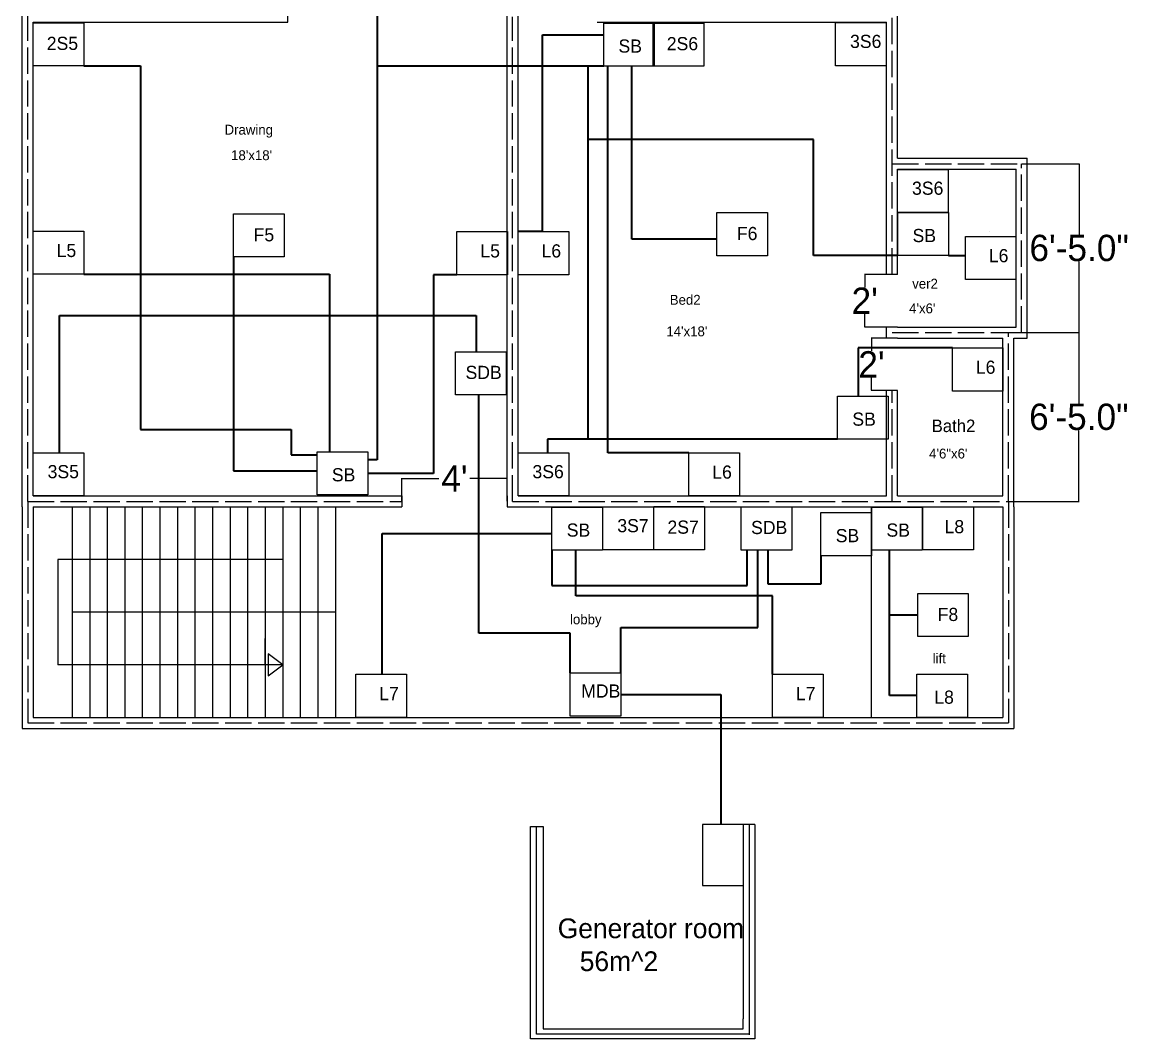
# Model space of a CAD drawing. Header units: inches. Extents: x 1026 to 2933, y -1122 to 897.
# Drawn here: x 1605 to 2112, y 62 to 526 of the extents above; entities that cross this region are included whole.
import ezdxf

# ---------------------------------------------------------------- set-up
doc = ezdxf.new("R2010")
doc.units = ezdxf.units.IN
doc.header["$MEASUREMENT"] = 0
doc.linetypes.add('ACAD_ISO02W100', pattern=[15, 12, -3])
doc.layers.add('Layer1', color=1, linetype='Continuous')
doc.layers.add('Layer3', color=2, linetype='Continuous')
doc.layers.add('Layer2', color=7, linetype='Continuous', true_color=0x28e316)
doc.dimstyles.get("Standard").update_dxf_attribs({"dimtxt": 12, "dimasz": 0.18, "dimexe": 0.18, "dimexo": 0.0625, "dimgap": 0.09, "dimtad": 0, "dimtih": 1, "dimtoh": 1, "dimdec": 1, "dimzin": 0, "dimdsep": 46, "dimlunit": 3, "dimtxsty": 'Standard', "dimcen": 0.09, "dimclre": 256, "dimadec": 0, "dimazin": 0, "dimtfac": 1, "dimtdec": 1, "dimtofl": 0, "dimtmove": 0, "dimatfit": 3, "dimfxl": 1, "dimtolj": 1, "dimtzin": 0, "dimarcsym": 0})

# ---------------------------------------------------------------- blocks, each defined once
blk = doc.blocks.new('*D37')
at = {"layer": 'Defpoints', "lineweight": -2, "transparency": 16777216}
for p, q in [((2060.64, 461.36), (2087, 461.36)), ((2060.64, 384.36), (2087, 384.36))]:
    blk.add_line(p, q, dxfattribs=at)
at = {"layer": 'Defpoints', "color": 0, "lineweight": -2, "transparency": 16777216}
for p, q in [((2086.82, 461.18), (2086.82, 428.95)), ((2086.82, 384.54), (2086.82, 416.77))]:
    blk.add_line(p, q, dxfattribs=at)
at = {"layer": 'Defpoints', "color": 0, "transparency": 16777216}
for p in [(2060.58, 461.36), (2060.58, 384.36), (2086.82, 384.36)]:
    blk.add_point(p, dxfattribs=at)
for points in [[(2086.79, 461.18), (2086.85, 461.18), (2086.82, 461.36)], [(2086.79, 384.54), (2086.85, 384.54), (2086.82, 384.36)]]:
    blk.add_solid(points, dxfattribs=at)
at = {"layer": 'Defpoints', "color": 0, "lineweight": 35, "transparency": 16777216, "insert": (2086.82, 422.86), "char_height": 12, "attachment_point": 5}
blk.add_mtext('\\A1;6\'-5.0"', dxfattribs=at)
blk = doc.blocks.new('*D38')
at = {"layer": 'Defpoints', "lineweight": -2, "transparency": 16777216}
for p, q in [((2054.64, 384.36), (2086.86, 384.36)), ((2054.64, 307.36), (2086.86, 307.36))]:
    blk.add_line(p, q, dxfattribs=at)
at = {"layer": 'Defpoints', "color": 0, "lineweight": -2, "transparency": 16777216}
for p, q in [((2086.68, 384.18), (2086.68, 351.95)), ((2086.68, 307.54), (2086.68, 339.77))]:
    blk.add_line(p, q, dxfattribs=at)
at = {"layer": 'Defpoints', "color": 0, "transparency": 16777216}
for p in [(2054.58, 384.36), (2054.58, 307.36), (2086.68, 307.36)]:
    blk.add_point(p, dxfattribs=at)
for points in [[(2086.65, 384.18), (2086.71, 384.18), (2086.68, 384.36)], [(2086.65, 307.54), (2086.71, 307.54), (2086.68, 307.36)]]:
    blk.add_solid(points, dxfattribs=at)
at = {"layer": 'Defpoints', "color": 0, "lineweight": 35, "transparency": 16777216, "insert": (2086.68, 345.86), "char_height": 12, "attachment_point": 5}
blk.add_mtext('\\A1;6\'-5.0"', dxfattribs=at)
blk = doc.blocks.new('*D43')
at = {"layer": 'Defpoints', "lineweight": -2, "transparency": 16777216}
for p, q in [((1778.08, 307.42), (1778.08, 317.97)), ((1826.08, 307.42), (1826.08, 317.97))]:
    blk.add_line(p, q, dxfattribs=at)
at = {"layer": 'Defpoints', "color": 0, "lineweight": -2, "transparency": 16777216}
for p, q in [((1778.26, 317.79), (1794.99, 317.79)), ((1825.9, 317.79), (1809.17, 317.79))]:
    blk.add_line(p, q, dxfattribs=at)
at = {"layer": 'Defpoints', "color": 0, "transparency": 16777216}
for p in [(1826.08, 317.79), (1778.08, 307.36), (1826.08, 307.36)]:
    blk.add_point(p, dxfattribs=at)
for points in [[(1778.26, 317.82), (1778.26, 317.76), (1778.08, 317.79)], [(1825.9, 317.82), (1825.9, 317.76), (1826.08, 317.79)]]:
    blk.add_solid(points, dxfattribs=at)
at = {"layer": 'Defpoints', "color": 0, "lineweight": 35, "transparency": 16777216, "insert": (1802.08, 317.79), "char_height": 12, "attachment_point": 5}
blk.add_mtext("\\A1;4'", dxfattribs=at)
blk = doc.blocks.new('*D44')
at = {"layer": 'Defpoints', "lineweight": -2, "transparency": 16777216}
for p, q in [((1999.02, 381.86), (1992, 381.86)), ((1999.02, 357.86), (1992, 357.86))]:
    blk.add_line(p, q, dxfattribs=at)
at = {"layer": 'Defpoints', "color": 0, "lineweight": -2, "transparency": 16777216}
for p, q in [((1992.18, 381.68), (1992.18, 375.95)), ((1992.18, 358.04), (1992.18, 363.77))]:
    blk.add_line(p, q, dxfattribs=at)
at = {"layer": 'Defpoints', "color": 0, "transparency": 16777216}
for p in [(1999.08, 381.86), (1992.18, 357.86), (1999.08, 357.86)]:
    blk.add_point(p, dxfattribs=at)
for points in [[(1992.15, 381.68), (1992.21, 381.68), (1992.18, 381.86)], [(1992.15, 358.04), (1992.21, 358.04), (1992.18, 357.86)]]:
    blk.add_solid(points, dxfattribs=at)
at = {"layer": 'Defpoints', "color": 0, "lineweight": 35, "transparency": 16777216, "insert": (1992.18, 369.86), "char_height": 12, "attachment_point": 5}
blk.add_mtext("\\A1;2'", dxfattribs=at)
blk = doc.blocks.new('*D45')
at = {"layer": 'Defpoints', "lineweight": -2, "transparency": 16777216}
for p, q in [((1999.02, 410.86), (1988.91, 410.86)), ((1999.02, 386.86), (1988.91, 386.86))]:
    blk.add_line(p, q, dxfattribs=at)
at = {"layer": 'Defpoints', "color": 0, "lineweight": -2, "transparency": 16777216}
for p, q in [((1989.09, 410.68), (1989.09, 404.95)), ((1989.09, 387.04), (1989.09, 392.77))]:
    blk.add_line(p, q, dxfattribs=at)
at = {"layer": 'Defpoints', "color": 0, "transparency": 16777216}
for p in [(1999.08, 410.86), (1989.09, 386.86), (1999.08, 386.86)]:
    blk.add_point(p, dxfattribs=at)
for points in [[(1989.06, 410.68), (1989.12, 410.68), (1989.09, 410.86)], [(1989.06, 387.04), (1989.12, 387.04), (1989.09, 386.86)]]:
    blk.add_solid(points, dxfattribs=at)
at = {"layer": 'Defpoints', "color": 0, "lineweight": 35, "transparency": 16777216, "insert": (1989.09, 398.86), "char_height": 12, "attachment_point": 5}
blk.add_mtext("\\A1;2'", dxfattribs=at)

msp = doc.modelspace()

# ---------------------------------------------------------------- linework, layer by layer
for p, q in [((1605.08, 304.86), (1605.08, 876.86)), ((1726.08, 525.86), (1726.08, 530.86)), ((1826.08, 525.86), (1826.08, 530.86)), ((1831.08, 525.86), (1831.08, 530.86)), ((2004.08, 463.86), (2004.08, 530.86)), ((1610.08, 525.86), (1726.08, 525.86)), ((1610.08, 309.86), (1610.08, 525.86)), ((1826.08, 309.86), (1826.08, 525.86)), ((1831.08, 309.86), (1831.08, 525.86)), ((1867.08, 525.86), (1999.08, 525.86)), ((1999.08, 410.86), (1999.08, 525.86)), ((2004.08, 463.86), (2057.08, 463.86)), ((2057.08, 463.86), (2063.08, 463.86)), ((2063.08, 381.86), (2063.08, 463.86)), ((2004.08, 458.86), (2058.08, 458.86)), ((2004.08, 410.86), (2004.08, 458.86)), ((2058.08, 386.86), (2058.08, 458.86)), ((2004.08, 410.86), (1999.08, 410.86)), ((1999.08, 381.86), (1999.08, 386.86)), ((2004.08, 386.86), (1999.08, 386.86)), ((2004.08, 386.86), (2057.08, 386.86)), ((2057.08, 386.86), (2058.08, 386.86)), ((2004.08, 381.86), (1999.08, 381.86)), ((2004.08, 381.86), (2052.08, 381.86)), ((2052.08, 309.86), (2052.08, 381.86)), ((2057.08, 304.86), (2057.08, 381.86)), ((2057.08, 381.86), (2063.08, 381.86)), ((1999.08, 309.86), (1999.08, 357.86)), ((2004.08, 357.86), (1999.08, 357.86)), ((2004.08, 309.86), (2004.08, 357.86)), ((1610.08, 309.86), (1778.08, 309.86)), ((1778.08, 309.86), (1778.08, 304.86)), ((1826.08, 309.86), (1826.08, 304.86)), ((1831.08, 309.86), (1999.08, 309.86)), ((2004.08, 309.86), (2052.08, 309.86)), ((1605.08, 304.86), (1605.08, 203.86)), ((1610.08, 304.86), (1778.08, 304.86)), ((1610.08, 304.86), (1610.08, 208.86)), ((1627.82, 304.86), (1627.82, 208.86)), ((1635.82, 304.86), (1635.82, 208.86)), ((1643.82, 304.86), (1643.82, 208.86)), ((1651.82, 304.86), (1651.82, 208.86)), ((1659.82, 304.86), (1659.82, 208.86)), ((1667.82, 304.86), (1667.82, 208.86)), ((1675.82, 304.86), (1675.82, 208.86)), ((1683.82, 304.86), (1683.82, 208.86)), ((1691.82, 304.86), (1691.82, 208.86)), ((1699.82, 304.86), (1699.82, 208.86)), ((1707.82, 304.86), (1707.82, 208.86)), ((1715.82, 304.86), (1715.82, 208.86)), ((1723.82, 304.86), (1723.82, 208.86)), ((1723.82, 304.86), (1723.82, 256.86)), ((1731.82, 304.86), (1731.82, 208.86)), ((1739.82, 304.86), (1739.82, 208.86)), ((1747.82, 304.86), (1747.82, 208.86)), ((1747.82, 304.86), (1747.82, 256.86)), ((1826.08, 304.86), (2052.08, 304.86)), ((1992.08, 304.86), (1992.08, 208.86)), ((2052.08, 304.86), (2052.08, 208.86)), ((2057.08, 304.86), (2057.08, 203.86)), ((1723.82, 280.86), (1621.25, 280.86)), ((1621.25, 280.86), (1621.25, 232.86)), ((1747.82, 256.86), (1627.82, 256.86)), ((1723.82, 256.86), (1723.82, 208.86)), ((1747.82, 256.86), (1747.82, 208.86)), ((1715.82, 232.86), (1715.82, 244.86)), ((1715.82, 238.86), (1715.82, 226.86)), ((1723.82, 232.86), (1717.12, 237.89)), ((1717.12, 237.89), (1717.13, 227.84)), ((1723.82, 232.86), (1621.25, 232.86)), ((1715.82, 232.86), (1715.82, 220.86)), ((1717.13, 227.84), (1723.82, 232.86)), ((1610.08, 208.86), (2052.08, 208.86)), ((1605.08, 203.86), (2057.08, 203.86))]:
    msp.add_line(p, q)
at = {"linetype": 'ACAD_ISO02W100'}
for p, q in [((1607.58, 307.36), (1607.58, 874.36)), ((1828.58, 307.36), (1828.58, 528.36)), ((2001.58, 410.86), (2001.58, 528.36)), ((2001.58, 461.36), (2060.58, 461.36)), ((2060.58, 384.36), (2060.58, 461.36)), ((2001.58, 384.36), (2060.58, 384.36)), ((2054.58, 307.36), (2054.58, 384.36)), ((2001.58, 307.36), (2001.58, 357.86)), ((1607.58, 307.36), (1778.08, 307.36)), ((1607.58, 307.36), (1607.58, 206.36)), ((1828.58, 307.36), (2054.58, 307.36)), ((2054.58, 307.36), (2054.58, 206.36)), ((1607.58, 206.36), (2054.58, 206.36))]:
    msp.add_line(p, q, dxfattribs=at)
at = {"color": 7, "true_color": 0xffffff}
for p, q in [((1836.82, 62.93), (1836.82, 159.11)), ((1836.82, 159.11), (1842.5, 159.11)), ((1839.55, 64.38), (1839.55, 159.11)), ((1842.5, 159.11), (1842.5, 66.86)), ((1933.75, 160.06), (1915.15, 160.06)), ((1915.15, 160.06), (1915.15, 132.29)), ((1939, 160.06), (1933.75, 160.06)), ((1933.75, 160.06), (1933.75, 71.44)), ((1936.44, 160.3), (1936.44, 64.12)), ((1939, 160.06), (1939, 63.88)), ((1915.15, 132.29), (1933.75, 132.29)), ((1933.75, 66.86), (1933.75, 71.44)), ((1842.5, 66.86), (1933.75, 66.86)), ((1836.82, 62.34), (1836.82, 62.93)), ((1837.18, 62.34), (1836.82, 62.34)), ((1842.39, 62.34), (1837.18, 62.34)), ((1936.47, 64.38), (1839.55, 64.38)), ((1938.96, 62.34), (1842.05, 62.34)), ((1939, 63.88), (1939, 62.34))]:
    msp.add_line(p, q, dxfattribs=at)
for points in [[(1610.08, 525.57), (1633.15, 525.57), (1633.15, 505.9), (1610.08, 505.9)], [(1870.1, 525.48), (1893.17, 525.48), (1893.17, 505.81), (1870.1, 505.81)], [(1892.68, 525.44), (1915.75, 525.44), (1915.75, 505.77), (1892.68, 505.77)], [(1975.83, 525.71), (1998.9, 525.71), (1998.9, 506.04), (1975.83, 506.04)], [(2004.08, 458.77), (2027.15, 458.77), (2027.15, 439.1), (2004.08, 439.1)], [(1701.45, 438.48), (1724.52, 438.48), (1724.52, 418.81), (1701.45, 418.81)], [(1921.71, 439.07), (1944.78, 439.07), (1944.78, 419.4), (1921.71, 419.4)], [(2004.14, 439.09), (2027.21, 439.09), (2027.21, 419.42), (2004.14, 419.42)], [(1610.08, 430.59), (1633.15, 430.59), (1633.15, 410.92), (1610.08, 410.92)], [(1803.21, 430.4), (1826.28, 430.4), (1826.28, 410.73), (1803.21, 410.73)], [(1831.08, 430.4), (1854.15, 430.4), (1854.15, 410.73), (1831.08, 410.73)], [(2034.96, 428.21), (2058.03, 428.21), (2058.03, 408.54), (2034.96, 408.54)], [(1802.64, 375.56), (1825.71, 375.56), (1825.71, 355.89), (1802.64, 355.89)], [(2029.04, 377.36), (2052.11, 377.36), (2052.11, 357.69), (2029.04, 357.69)], [(1976.68, 355.37), (1999.75, 355.37), (1999.75, 335.7), (1976.68, 335.7)], [(1610.08, 329.53), (1633.15, 329.53), (1633.15, 309.86), (1610.08, 309.86)], [(1739.47, 330), (1762.54, 330), (1762.54, 310.33), (1739.47, 310.33)], [(1831.08, 329.53), (1854.15, 329.53), (1854.15, 309.86), (1831.08, 309.86)], [(1908.91, 329.53), (1931.98, 329.53), (1931.98, 309.86), (1908.91, 309.86)], [(1846.52, 304.78), (1869.59, 304.78), (1869.59, 285.11), (1846.52, 285.11)], [(1869.76, 304.9), (1892.82, 304.9), (1892.82, 285.23), (1869.76, 285.23)], [(1893, 305), (1916.06, 305), (1916.06, 285.33), (1893, 285.33)], [(1932.78, 304.83), (1955.85, 304.83), (1955.85, 285.17), (1932.78, 285.17)], [(1992.26, 304.77), (2015.33, 304.77), (2015.33, 285.1), (1992.26, 285.1)], [(2015.56, 304.95), (2038.63, 304.95), (2038.63, 285.28), (2015.56, 285.28)], [(1969.12, 302.26), (1992.18, 302.26), (1992.18, 282.59), (1969.12, 282.59)], [(2013.23, 265.37), (2036.3, 265.37), (2036.3, 245.7), (2013.23, 245.7)], [(1757.1, 228.53), (1780.17, 228.53), (1780.17, 208.86), (1757.1, 208.86)], [(1854.82, 229.16), (1877.88, 229.16), (1877.88, 209.49), (1854.82, 209.49)], [(1947.03, 228.53), (1970.09, 228.53), (1970.09, 208.86), (1947.03, 208.86)], [(2012.88, 228.53), (2035.95, 228.53), (2035.95, 208.86), (2012.88, 208.86)]]:
    msp.add_lwpolyline(points, close=True)
at = {"layer": 'Defpoints', "color": 2, "lineweight": 35}
for p, q in [((1877.88, 219.33), (1923.52, 219.33)), ((1923.52, 219.33), (1923.52, 160.56))]:
    msp.add_line(p, q, dxfattribs=at)
at = {"layer": 'Layer1', "lineweight": 35}
for p, q in [((1842.28, 430.4), (1842.28, 520.09)), ((1842.28, 520.09), (1870.1, 520.09)), ((1633.15, 505.9), (1659.03, 505.9)), ((1659.03, 505.9), (1659.03, 340.09)), ((1872.01, 329.53), (1872.01, 505.81)), ((1882.93, 426.96), (1882.93, 505.81)), ((1921.71, 426.96), (1882.93, 426.96)), ((1882.93, 426.96), (1882.93, 426.96)), ((2046.15, 430.49), (2046.15, 430.49)), ((1701.45, 418.81), (1701.45, 321.3)), ((2027.21, 419.42), (2034.96, 419.42)), ((1633.15, 410.92), (1745.19, 410.92)), ((1745.19, 410.92), (1745.19, 330)), ((1803.21, 410.73), (1792.52, 410.73)), ((1792.52, 410.73), (1792.52, 320.09)), ((2029.04, 377.36), (1986.08, 377.36)), ((1986.08, 377.36), (1986.08, 355.37)), ((1659.03, 340.09), (1727.6, 340.09)), ((1727.6, 340.09), (1727.6, 328.58)), ((1908.91, 329.53), (1872.01, 329.53)), ((1727.6, 328.58), (1739.47, 328.58)), ((1701.45, 321.3), (1739.47, 321.3)), ((1792.52, 320.09), (1762.54, 320.09)), ((1769.2, 228.53), (1769.2, 292.72)), ((1769.2, 292.72), (1846.52, 292.72)), ((1857.35, 264.28), (1857.35, 285.11)), ((2000.41, 218.9), (2000.41, 285.1)), ((1947.03, 264.28), (1857.35, 264.28)), ((1947.03, 228.53), (1947.03, 264.28)), ((2013.23, 255.47), (2000.41, 255.47)), ((2012.88, 218.9), (2000.41, 218.9))]:
    msp.add_line(p, q, dxfattribs=at)
at = {"layer": 'Layer1', "color": 0, "lineweight": 35}
msp.add_line((1842.28, 430.4), (1831.08, 430.4), dxfattribs=at)
at = {"layer": 'Layer2', "color": 5, "lineweight": 35}
for p, q in [((1766.79, 555.7), (1766.79, 490.33)), ((1870.1, 505.81), (1766.79, 505.81)), ((1863.09, 335.7), (1863.09, 505.81)), ((1766.79, 490.33), (1766.79, 326.25)), ((1965.79, 472.41), (1863.09, 472.41)), ((1965.79, 419.42), (1965.79, 472.41)), ((2004.14, 419.42), (1965.79, 419.42)), ((1622.04, 329.53), (1622.04, 392.16)), ((1622.04, 392.16), (1766.79, 392.16)), ((1766.79, 392.16), (1812.01, 392.16)), ((1812.01, 392.16), (1812.01, 375.56)), ((1863.09, 335.7), (1844.47, 335.7)), ((1976.68, 335.7), (1863.09, 335.7)), ((1846.52, 285.11), (1846.52, 269.07)), ((1935.5, 269.07), (1935.5, 285.17)), ((1945.07, 269.6), (1945.07, 285.17)), ((1969.12, 282.59), (1969.12, 269.6)), ((1846.52, 269.07), (1935.5, 269.07)), ((1969.12, 269.6), (1945.07, 269.6))]:
    msp.add_line(p, q, dxfattribs=at)
at = {"layer": 'Layer2', "lineweight": 35}
for p, q in [((1844.47, 335.7), (1844.47, 329.53)), ((1766.79, 326.25), (1762.54, 326.25))]:
    msp.add_line(p, q, dxfattribs=at)
at = {"layer": 'Layer3', "lineweight": 35}
for p, q in [((1813.14, 247.28), (1813.14, 355.89)), ((1940.41, 249.9), (1940.41, 285.17)), ((1877.88, 229.16), (1877.88, 249.9)), ((1877.88, 249.9), (1940.41, 249.9)), ((1854.82, 247.28), (1813.14, 247.28)), ((1854.82, 229.16), (1854.82, 247.28))]:
    msp.add_line(p, q, dxfattribs=at)

# ---------------------------------------------------------------- texts
at = {"attachment_point": 1}
for s, insert, char_height, width in [('2S5', (1616.27, 519.21), 6, 8.2534), ('SB', (1876.85, 518), 6, 8.2534), ('2S6', (1898.87, 519.08), 6, 8.2534), ('3S6', (1982.4, 520.12), 6, 8.538), ('3S6', (2010.65, 453.18), 6, 8.538), ('F5', (1710.56, 431.94), 6, 10.8148), ('F6', (1930.82, 432.52), 6, 10.8148), ('SB', (2010.89, 431.6), 6, 8.2534), ('L5', (1620.77, 424.79), 6, 11.9532), ('L5', (1813.9, 424.59), 6, 11.9532), ('L6', (1841.77, 424.59), 6, 11.9532), ('L6', (2045.65, 422.41), 6, 11.9532), ('L6', (2039.73, 371.56), 6, 11.9532), ('SDB', (1807.15, 369.19), 6, 12.2378), ('SB', (1983.44, 347.88), 6, 8.2534), ('{\\C3;Bath2}', (2019.59, 344.67), 5.7, 93.5153), ('3S5', (1616.65, 323.94), 6, 8.538), ('SB', (1746.22, 322.51), 6, 8.2534), ('3S6', (1837.65, 323.94), 6, 8.538), ('L6', (1919.6, 323.73), 6, 11.9532), ('3S7', (1876.32, 299.31), 6, 8.538), ('L8', (2025.47, 298.85), 6, 11.9532), ('SB', (1853.27, 297.29), 6, 8.2534), ('2S7', (1899.18, 298.63), 6, 8.2534), ('SDB', (1937.29, 298.47), 6, 12.2378), ('SB', (1975.87, 294.77), 6, 8.2534), ('SB', (1999.01, 297.28), 6, 8.2534), ('F8', (2022.34, 258.83), 6, 10.8148), ('MDB', (1859.88, 223.92), 6, 15.0838), ('L7', (1767.79, 222.73), 6, 11.9532), ('L7', (1957.72, 222.73), 6, 11.9532), ('L8', (2020.81, 221.1), 6, 11.9532)]:
    msp.add_mtext(s, dxfattribs=dict(at, insert=insert, char_height=char_height, width=width))
at = {"color": 7, "true_color": 0xffffff, "insert": (1849.16, 117.2), "char_height": 9, "attachment_point": 1}
msp.add_mtext_dynamic_manual_height_columns('Generator room^J   56m^ 2', width=119.3862, gutter_width=1, heights=[0], dxfattribs=at)
at = {"layer": 'Defpoints', "color": 0, "lineweight": 35, "char_height": 4.5, "attachment_point": 1}
for s, insert in [('{\\C3;Drawing}', (1697.31, 479.11)), ("18'x18'", (1700.29, 467.47)), ('{\\C3;ver2}', (2010.73, 408.9)), ("4'x6'", (2009.32, 397.62)), ("14'x18'", (1898.68, 387.17)), ('4\'6"x6\'', (2018.44, 331.43)), ('{\\C3;lobby}', (1854.76, 255.85)), ('{\\C3;lift}', (2020.05, 238.03))]:
    msp.add_mtext(s, dxfattribs=dict(at, insert=insert))
at = {"layer": 'Defpoints', "color": 0, "lineweight": 35, "insert": (1900.23, 401.54), "char_height": 4.5, "width": 0.3496, "attachment_point": 1}
msp.add_mtext('{\\C3;Bed2}', dxfattribs=at)

# ---------------------------------------------------------------- dimensions: what is measured, and where the dimension line sits
at = {"layer": 'Defpoints', "color": 0, "lineweight": 35}
for base, p1, p2, picture, middle in [((2086.82, 384.36), (2060.58, 461.36), (2060.58, 384.36), '*D37', (2086.82, 422.86)), ((1989.09, 386.86), (1999.08, 410.86), (1999.08, 386.86), '*D45', (1989.09, 398.86)), ((1992.18, 357.86), (1999.08, 381.86), (1999.08, 357.86), '*D44', (1992.18, 369.86)), ((2086.68, 307.36), (2054.58, 384.36), (2054.58, 307.36), '*D38', (2086.68, 345.86))]:
    dim = msp.add_linear_dim(base=base, p1=p1, p2=p2, angle=90, dimstyle='Standard', dxfattribs=at)
    dim.commit()
    dim.dimension.update_dxf_attribs({"geometry": picture, "text_midpoint": middle})
dim = msp.add_linear_dim(base=(1826.08, 317.79), p1=(1778.08, 307.36), p2=(1826.08, 307.36), dimstyle='Standard', dxfattribs=at)
dim.commit()
dim.dimension.update_dxf_attribs({"geometry": '*D43', "text_midpoint": (1802.08, 317.79)})

doc.saveas('drawing.dxf')
